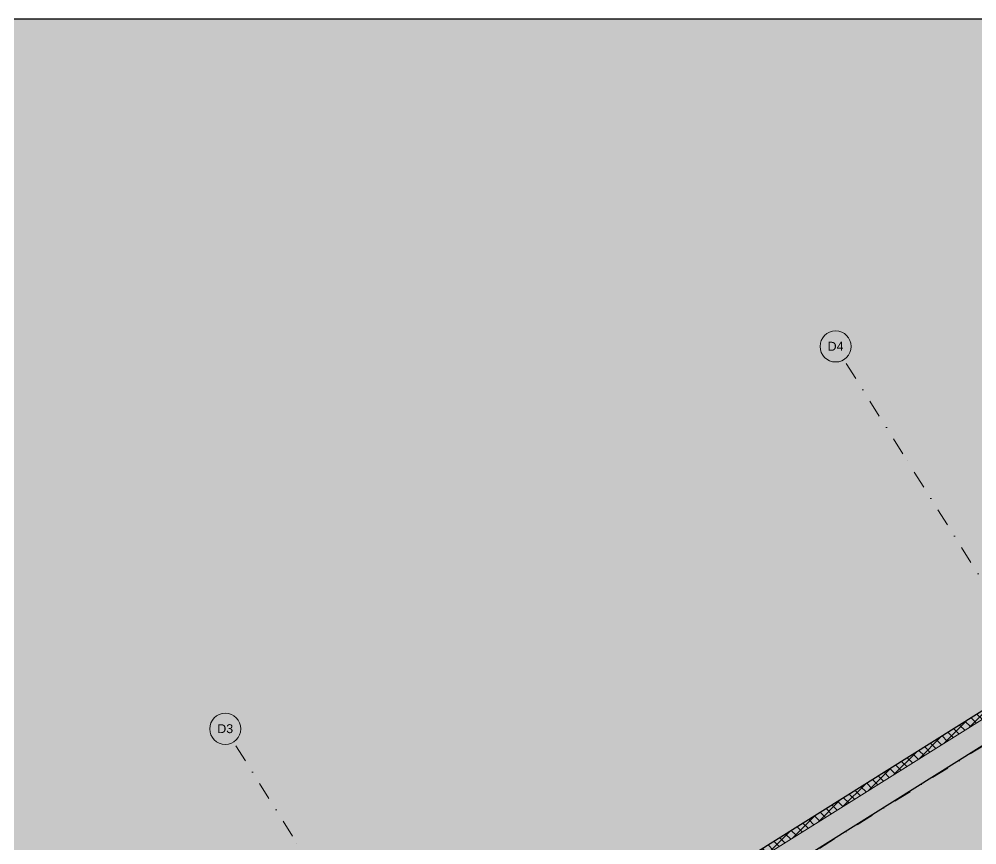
# Model space of a CAD drawing. Header units: millimetres. Extents: x -257414 to 61410, y -2356 to 77022.
# Drawn here: x -135338 to -124567, y 67738 to 77022 of the extents above; entities that cross this region are included whole.
import ezdxf

# ---------------------------------------------------------------- set-up
doc = ezdxf.new("R2010")
doc.units = ezdxf.units.MM
doc.linetypes.add('HA_DashDot_10mm-S3mm', pattern=[500, 200, -150, 0, -150])
for name, color, linetype, lineweight in [('-UNDERLAY_A-WALL-____-MCUT', 9, 'Continuous', 9), ('-UNDERLAY_A-WALL-____-PATT', 9, 'Continuous', 25), ('-UNDERLAY_I-WALL-____-MCUT', 9, 'Continuous', 25), ('-UNDERLAY_S-GRID-____-IDEN', 9, 'Continuous', 9), ('-UNDERLAY_S-GRID-____-OTLN', 9, 'Continuous', 5)]:
    doc.layers.add(name, color=color, linetype=linetype, lineweight=lineweight)
doc.styles.add('Arial_1', font='arial.ttf', dxfattribs={"height": 100})

# ---------------------------------------------------------------- blocks, each defined once
blk = doc.blocks.new('Grid - Radius 3_5mm-353793-1PP')
at = {"layer": '-UNDERLAY_S-GRID-____-IDEN'}
blk.add_circle((0, 0), 3.5, dxfattribs=at)
blk = doc.blocks.new('A$C4e1402a9')
at = {"layer": '-UNDERLAY_A-WALL-____-PATT', "lineweight": 5}
h = blk.add_hatch(dxfattribs=at)
h.set_pattern_fill('FP_15', color=256, style=0, pattern_type=2)
h.set_pattern_definition([(45, (39655.53, 4369.22), (-53.03301, 53.03301), []), (135, (39655.53, 4369.22), (-53.03301, -53.03301), [])])
h.paths.add_polyline_path([(6319, 65011), (21760, 74683), (21717, 74751), (6276, 65079)])
h = blk.add_hatch(dxfattribs=at)
h.set_pattern_fill('FP_2', color=256, style=0, pattern_type=2)
h.set_pattern_definition([(45, (39655.53, 4369.22), (0, 106.06602), [75, -75]), (135, (39655.53, 4425.29), (-106.06602, 7e-15), [75, -75])])
h.paths.add_polyline_path([(13469, 69195), (21681, 74338), (21548, 74550), (13336, 69407)])
at = {"layer": '-UNDERLAY_A-WALL-____-MCUT', "lineweight": 25}
blk.add_line((21785, 74793), (-1927, 59941), dxfattribs=at)
at = {"layer": '-UNDERLAY_A-WALL-____-MCUT'}
blk.add_line((21760, 74683), (-1817, 59915), dxfattribs=at)
at = {"layer": '-UNDERLAY_I-WALL-____-MCUT'}
blk.add_line((13638, 69301), (16850, 71313), dxfattribs=at)
at = {"layer": '-UNDERLAY_S-GRID-____-OTLN', "linetype": 'HA_DashDot_10mm-S3mm', "lineweight": 9}
for p, q in [((-4343, 58027), (24329, 75986)), ((15242, 74143), (14579, 75203)), ((25034, 58511), (15242, 74143)), ((8378, 69844), (7714, 70903)), ((18169, 54211), (8378, 69844))]:
    blk.add_line(p, q, dxfattribs=at)
at = {"layer": '-UNDERLAY_S-GRID-____-IDEN', "xscale": 49.99999999999998, "yscale": 49.99999999999998, "zscale": 49.99999999999998}
for p, rotation in [((14486, 75351), 32.06124947745569), ((7621, 71051), 32.06124947745571)]:
    blk.add_blockref('Grid - Radius 3_5mm-353793-1PP', p, dxfattribs=dict(at, rotation=rotation))
at = {"layer": '-UNDERLAY_S-GRID-____-IDEN', "lineweight": 5, "char_height": 100, "width": 220.46, "attachment_point": 1, "style": 'Arial_1'}
for s, insert in [('D4', (14396, 75403)), ('D3', (7531, 71103))]:
    blk.add_mtext(s, dxfattribs=dict(at, insert=insert))

msp = doc.modelspace()

# ---------------------------------------------------------------- hatches: boundary and pattern name
h = msp.add_hatch(color=41)
h.dxf.hatch_style = 1
h.paths.add_polyline_path([(-148928, 77022), (-148928, 29379), (-69790, 29379), (-69790, 77022)])

# ---------------------------------------------------------------- next in the draw order: block references
at = {"color": 252}
msp.add_blockref('A$C4e1402a9', (-140641, -2009), dxfattribs=at)

# ---------------------------------------------------------------- next in the draw order: linework, layer by layer
at = {"color": 41}
msp.add_lwpolyline([(-148928, 77022), (-148928, 29379), (-69790, 29379), (-69790, 77022)], close=True, dxfattribs=at)

doc.saveas('drawing.dxf')
